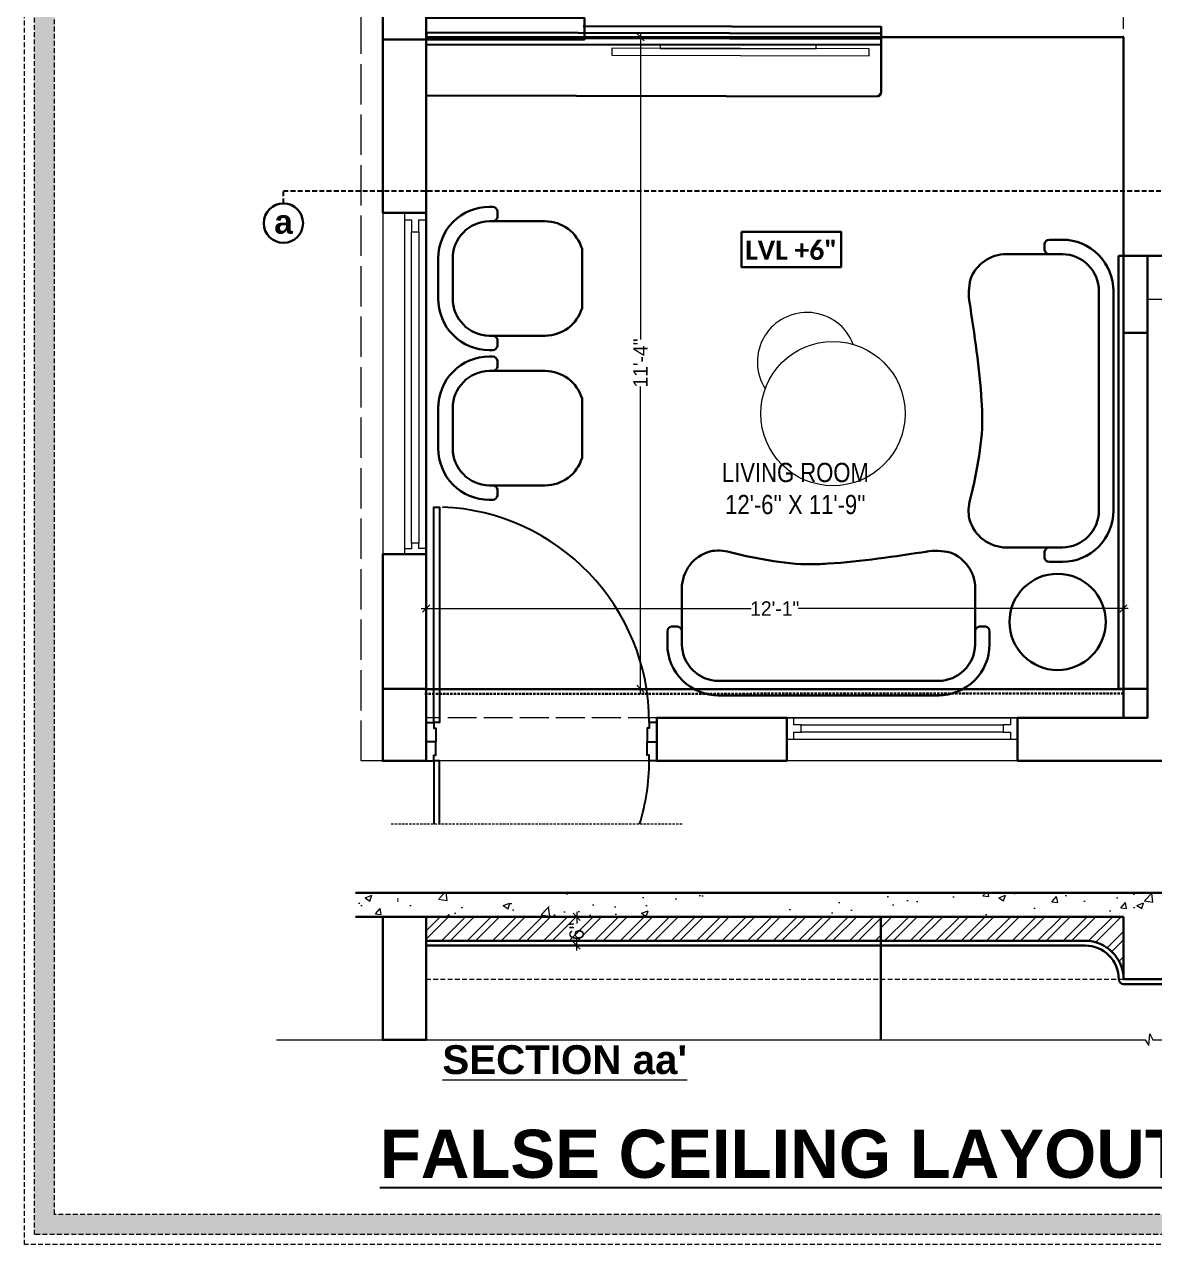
# Model space of a CAD drawing. Header units: millimetres. Extents: x 35877 to 3066687, y -650199 to -40525.
# Drawn here: x 147464.1 to 147699.1, y -180356.9 to -180103.2 of the extents above; entities that cross this region are included whole.
import ezdxf

# ---------------------------------------------------------------- set-up
doc = ezdxf.new("R2010")
doc.units = ezdxf.units.MM
doc.header["$MEASUREMENT"] = 0
doc.header["$PDMODE"] = 35
for name, pattern in [('00 . GROUND FLOOR$0$DASHED', [0.75, 0.5, -0.25]), ('ACAD_ISO02W100', [15, 12, -3]), ('DASHED', [0.75, 0.5, -0.25]), ('DASHEDX2', [1.5, 1, -0.5])]:
    doc.linetypes.add(name, pattern=pattern)
doc.layers.get('Defpoints').update_dxf_attribs({"color": 220})
for name, color, linetype in [('AR DOOR', 40, 'Continuous'), ('AR ELE-5', 134, 'Continuous'), ('Labels and Texts', 8, 'Continuous'), ('str coll', 6, 'Continuous')]:
    doc.layers.add(name, color=color, linetype=linetype)
for name, color, linetype, lineweight in [('COLUMN', 1, 'Continuous', 30), ('DIM.', 250, 'Continuous', 13), ('Dimension', 10, 'DASHEDX2', 20), ('el', 7, 'Continuous', 20), ('FALSE CEILING', 6, 'Continuous', 30), ('FIRST FLOOR ( TEXT )', 7, 'Continuous', 9), ('FUR', 250, 'Continuous', 0), ('FURNITURE', 32, 'Continuous', 9), ('furniture dimensions', 1, 'DASHED', 0), ('FURNITURE-1', 252, 'Continuous', 13), ('GDR_FLOATING COLUMN', 3, 'Continuous', 18), ('GROUND FLOOR', 7, 'Continuous', 9), ('GROUND FLOOR  ( PLINE )', 251, 'Continuous', 30), ('GROUND FLOOR ( DW_RAIL )', 7, 'Continuous', 9), ('Labelling', 1, 'Continuous', 25), ('NAME PLATE', 7, 'Continuous', 25), ('SECTION ( SLAB PLine )', 104, 'Continuous', 30), ('wall', 7, 'Continuous', 30), ('XX~SLAB ( BEAM )~ ( DIM )', 7, 'Continuous', 9)]:
    doc.layers.add(name, color=color, linetype=linetype, lineweight=lineweight)
doc.styles.add('Arial', font='arial.ttf')
doc.styles.add('century g', font='GOTHIC.TTF')
doc.styles.add('KATHA', font='swissc.ttf')
doc.styles.get("Standard").update_dxf_attribs({"font": 'arial.ttf', "height": 6})
doc.dimstyles.new('Archana', dxfattribs={"dimtxt": 2, "dimasz": 0.75, "dimexe": 0.5, "dimexo": 0.5, "dimgap": 0, "dimtad": 0, "dimzin": 0, "dimdsep": 46, "dimlunit": 4, "dimtxsty": 'century g', "dimblk": 'OBLIQUE', "dimcen": 0, "dimdle": 1, "dimclrd": 256, "dimclre": 256, "dimclrt": 256, "dimadec": 0, "dimazin": 0, "dimtfac": 1, "dimtofl": 0, "dimtmove": 1, "dimatfit": 3, "dimfxl": 1, "dimfxlon": 1, "dimtolj": 1, "dimtzin": 0, "dimlwd": -1, "dimlwe": -1, "dimarcsym": 0})

# ---------------------------------------------------------------- blocks, each defined once
blk = doc.blocks.new('*U20')
for points in [[(0, 0), (0, 1120), (30, 1120), (30, 0)], [(-40, 0), (0, 0), (0, -30), (10, -30), (10, -100), (-40, -100)], [(1160, 0), (1120, 0), (1120, -30), (1110, -30), (1110, -100), (1160, -100)]]:
    blk.add_lwpolyline(points, close=True)
at = {"layer": 'AR ELE-5', "linetype": 'ByBlock', "ltscale": 15}
blk.add_arc((-1.6, -0.7), 1121.6, 0.03474, 87.62699, dxfattribs=at)
blk = doc.blocks.new('_Oblique')
at = {"layer": 'wall', "color": 0, "lineweight": -2}
blk.add_line((-0.5, -0.5), (0.5, 0.5), dxfattribs=at)
blk = doc.blocks.new('*D578')
at = {"layer": 'Defpoints', "color": 0, "linetype": 'Continuous', "lineweight": 0, "transparency": 16777216}
for p in [(147578.93, -180288.74), (147578.93, -180294.74), (147578.93, -180294.74)]:
    blk.add_point(p, dxfattribs=at)
at = {"layer": 'furniture dimensions', "color": 5, "linetype": 'Continuous', "transparency": 16777216}
for p, q in [((147578.93, -180287.74), (147578.93, -180290.13)), ((147578.93, -180295.74), (147578.93, -180293.35)), ((147578.93, -180294.74), (147579.43, -180294.74))]:
    blk.add_line(p, q, dxfattribs=at)
at = {"layer": 'furniture dimensions', "color": 5, "linetype": 'ByBlock', "transparency": 16777216}
blk.add_line((147578.93, -180288.74), (147579.43, -180288.74), dxfattribs=at)
at = {"layer": 'furniture dimensions', "color": 5, "linetype": 'Continuous', "transparency": 16777216, "xscale": 1.5, "yscale": 1.5, "zscale": 1.5}
for p, rotation in [((147578.93, -180288.74), 90), ((147578.93, -180294.74), 270)]:
    blk.add_blockref('_Oblique', p, dxfattribs=dict(at, rotation=rotation))
at = {"layer": 'furniture dimensions', "linetype": 'Continuous', "lineweight": 0, "transparency": 16777216, "insert": (147578.93, -180291.74), "char_height": 3, "attachment_point": 5, "rotation": 90, "style": 'century g'}
blk.add_mtext('\\A1;6"', dxfattribs=at)
blk = doc.blocks.new('*D884')
at = {"layer": 'Defpoints', "color": 0, "linetype": 'Continuous', "lineweight": 0, "transparency": 16777216}
for p in [(147592.18, -180105.85), (147586.76, -180241.37), (147592.18, -180241.37)]:
    blk.add_point(p, dxfattribs=at)
at = {"layer": 'furniture dimensions', "color": 5, "linetype": 'ByBlock', "transparency": 16777216}
blk.add_line((147592.18, -180105.85), (147591.68, -180105.85), dxfattribs=at)
at = {"layer": 'furniture dimensions', "color": 5, "linetype": 'Continuous', "transparency": 16777216}
for p, q in [((147592.18, -180104.85), (147592.18, -180168.73)), ((147592.18, -180242.37), (147592.18, -180178.49)), ((147588.18, -180241.37), (147592.68, -180241.37))]:
    blk.add_line(p, q, dxfattribs=at)
at = {"layer": 'furniture dimensions', "color": 5, "linetype": 'Continuous', "transparency": 16777216, "xscale": 1.5, "yscale": 1.5, "zscale": 1.5}
for p, rotation in [((147592.18, -180105.85), 90), ((147592.18, -180241.37), 270)]:
    blk.add_blockref('_Oblique', p, dxfattribs=dict(at, rotation=rotation))
at = {"layer": 'furniture dimensions', "linetype": 'Continuous', "lineweight": 0, "transparency": 16777216, "insert": (147592.18, -180173.61), "char_height": 3, "attachment_point": 5, "rotation": 90, "style": 'century g'}
blk.add_mtext('\\A1;11\'-4"', dxfattribs=at)
blk = doc.blocks.new('*D885')
at = {"layer": 'Defpoints', "color": 0, "linetype": 'Continuous', "lineweight": 0, "transparency": 16777216}
for p in [(147547.61, -180218.51), (147692.61, -180218.51), (147692.61, -180224.66)]:
    blk.add_point(p, dxfattribs=at)
at = {"layer": 'furniture dimensions', "color": 5, "linetype": 'ByBlock', "transparency": 16777216}
blk.add_line((147547.61, -180220.66), (147547.61, -180225.16), dxfattribs=at)
at = {"layer": 'furniture dimensions', "color": 5, "linetype": 'Continuous', "transparency": 16777216}
for p, q in [((147692.61, -180220.66), (147692.61, -180225.16)), ((147546.61, -180224.66), (147615.23, -180224.66)), ((147693.61, -180224.66), (147624.98, -180224.66))]:
    blk.add_line(p, q, dxfattribs=at)
at = {"layer": 'furniture dimensions', "color": 5, "linetype": 'Continuous', "transparency": 16777216, "xscale": 1.5, "yscale": 1.5, "zscale": 1.5, "rotation": 180}
blk.add_blockref('_Oblique', (147547.61, -180224.66), dxfattribs=at)
at = {"layer": 'furniture dimensions', "color": 5, "linetype": 'Continuous', "transparency": 16777216, "xscale": 1.5, "yscale": 1.5, "zscale": 1.5}
blk.add_blockref('_Oblique', (147692.61, -180224.66), dxfattribs=at)
at = {"layer": 'furniture dimensions', "linetype": 'Continuous', "lineweight": 0, "transparency": 16777216, "insert": (147620.11, -180224.66), "char_height": 3, "attachment_point": 5, "style": 'century g'}
blk.add_mtext('\\A1;12\'-1"', dxfattribs=at)

msp = doc.modelspace()

# ---------------------------------------------------------------- hatches: boundary and pattern name
at = {"layer": 'Dimension', "true_color": 0xd39e00, "transparency": 33554687}
h = msp.add_hatch(color=42, dxfattribs=at)
h.paths.add_polyline_path([(147466.166, -179935.8955), (147466.166, -180354.825), (148061.3418, -180354.825), (148061.3418, -179935.8955)])
h.paths.add_polyline_path([(147470.3431, -179940.0725), (148057.1647, -179940.0725), (148057.1647, -180350.648), (147470.3431, -180350.648)], flags=16)
at = {"layer": 'FURNITURE-1', "lineweight": 0, "true_color": 0xc7c8ca, "transparency": 33554687}
h = msp.add_hatch(dxfattribs=at)
h.set_pattern_fill('AR-CONC', color=9, scale=2)
h.set_pattern_definition([(50, (-125.155, 0.99), (14.34520365, -1.2550427), [1.5, -16.5]), (355, (-125.155, 0.99), (-2.7750267, 15.0438427), [1.2, -13.2]), (100.4514445, (-123.96, 0.885), (11.5701769, 13.7887998), [1.2748038, -14.0228422]), (46.1842, (-125.155, 4.99), (21.3448266, -3.3103856), [2.25, -24.75]), (96.635635, (-123.376, 4.714), (18.693239, 19.482372), [1.9122068, -21.0342752]), (351.184164, (-125.155, 4.99), (18.693239, 19.482372), [1.8, -19.8]), (21, (-123.155, 3.99), (11.93814104, -8.0523778), [1.5, -16.5]), (326, (-123.155, 3.99), (4.8663066, 14.5030009), [1.2, -13.2]), (71.451445, (-122.16, 3.318), (16.8044475, 6.45062306), [1.2748038, -14.0228422]), (37.5, (-125.155, 0.9895), (0.24319711, 6.65787708), [0, -13.04, 0, -13.4, 0, -13.25]), (7.5, (-125.155, 0.9895), (5.26139075, 7.88823424), [0, -7.64, 0, -12.74, 0, -5.05]), (327.5, (-129.615, 0.9895), (10.67644872, -0.45109743), [0, -5, 0, -15.6, 0, -20.7]), (317.5, (-131.615, 0.9895), (11.6637234, 2.00209965), [0, -6.5, 0, -10.36, 0, -14.7])])
h.paths.add_polyline_path([(147846.3476, -180283.7383), (147532.9216, -180283.7383), (147532.9216, -180288.7383), (147846.3476, -180288.7383)])
at = {"layer": 'FURNITURE-1', "lineweight": 0, "transparency": 33554572}
h = msp.add_hatch(dxfattribs=at)
h.set_pattern_fill('ANSI32', color=6, scale=10)
h.set_pattern_definition([(45, (-604.2306, 414.1864), (-2.65165043, 2.65165043), []), (45, (-602.463, 414.1864), (-2.65165043, 2.65165043), [])])
h.paths.add_polyline_path([(147642.1489, -180288.7383), (147547.605, -180288.7383), (147547.605, -180293.7383), (147642.1489, -180293.7383)])
h = msp.add_hatch(dxfattribs=at)
h.set_pattern_fill('ANSI32', color=6, scale=10)
h.set_pattern_definition([(45, (1096.8667, -400.4572), (-2.65165043, 2.65165043), []), (45, (1098.6344, -400.4572), (-2.65165043, 2.65165043), [])])
h.paths.add_polyline_path([(147751.605, -180288.7383), (147701.7576, -180288.7383), (147701.7576, -180301.7383, -0.41421356), (147709.7576, -180293.7383), (147751.605, -180293.7383)])
h.paths.add_polyline_path([(147692.6521, -180288.7383), (147647.2644, -180288.7383), (147642.1489, -180288.7383), (147642.1489, -180293.7383), (147684.6521, -180293.7383, -0.41421356), (147692.6521, -180301.7383)])

# ---------------------------------------------------------------- linework, layer by layer
at = {"color": 9, "lineweight": 9, "true_color": 0xc7c8ca, "transparency": 33554687, "elevation": 0.3521}
for points in [[(147639.7596, -180109.748), (147639.7634, -180108.3013), (147586.2196, -180108.163), (147586.2159, -180109.6097)], [(147628.7276, -180108.2604), (147628.7296, -180107.4945), (147596.2928, -180107.4107), (147596.2908, -180108.1766)]]:
    msp.add_lwpolyline(points, close=True, dxfattribs=at)
at = {"transparency": 33554687, "elevation": 0.3521}
for points in [[(147547.605, -180256.3511), (147549.205, -180256.3511), (147549.205, -180255.1511), (147549.605, -180255.1511), (147549.605, -180252.3511), (147547.605, -180252.3511)], [(147595.605, -180256.3511), (147594.005, -180256.3511), (147594.005, -180255.1511), (147593.605, -180255.1511), (147593.605, -180252.3511), (147595.605, -180252.3511)]]:
    msp.add_lwpolyline(points, close=True, dxfattribs=at)
msp.add_lwpolyline([(147550.405, -180269.5164), (147550.405, -180256.3511), (147549.205, -180256.3511), (147549.205, -180269.5164)], dxfattribs=at)
at = {"layer": 'AR ELE-5', "linetype": 'ByBlock', "ltscale": 15, "transparency": 33554687}
msp.add_arc((147549.1393, -180256.3239, 0.3521), 44.8657, 342.899769, 359.965264, dxfattribs=at)
at = {"layer": 'COLUMN', "transparency": 33554687, "elevation": 0.3521}
for points in [[(147538.605, -180091.3511), (147547.605, -180091.3511), (147547.605, -180106.3511), (147538.605, -180106.3511)], [(147538.605, -180241.3511), (147547.605, -180241.3511), (147547.605, -180256.3511), (147538.605, -180256.3511)]]:
    msp.add_lwpolyline(points, close=True, dxfattribs=at)
at = {"layer": 'Dimension', "color": 42, "true_color": 0xd39e00, "transparency": 33554687, "elevation": 0.7043}
for points in [[(147464.0775, -179933.807), (148063.4303, -179933.807), (148063.4303, -180356.9136), (147464.0775, -180356.9136)], [(147466.166, -179935.8955), (148061.3418, -179935.8955), (148061.3418, -180354.825), (147466.166, -180354.825)], [(147470.3431, -179940.0725), (148057.1647, -179940.0725), (148057.1647, -180350.648), (147470.3431, -180350.648)]]:
    msp.add_lwpolyline(points, close=True, dxfattribs=at)
at = {"layer": 'el', "color": 251, "linetype": 'DASHEDX2', "true_color": 0x636466, "transparency": 33554687}
msp.add_line((147547.605, -180301.7383, 0.3521), (147836.105, -180301.7383, 0.3521), dxfattribs=at)
at = {"layer": 'FALSE CEILING', "color": 1, "linetype": 'DASHEDX2', "lineweight": 25, "transparency": 33554687, "elevation": 0.3521}
msp.add_lwpolyline([(147517.9325, -180140.4258), (147517.9325, -180137.785), (147858.1589, -180137.785), (147858.1589, -180140.6115)], dxfattribs=at)
at = {"layer": 'FUR', "transparency": 33554687}
msp.add_line((147694.4737, -180224.6625, 0.3521), (147694.4737, -180224.6625, 0.3521), dxfattribs=at)
msp.add_line((147694.4737, -180224.6625, 0.3521), (147694.4737, -180224.6625, 0.3521), dxfattribs=at)
at = {"layer": 'FUR', "color": 9, "lineweight": 30, "true_color": 0xc7c8ca, "transparency": 33554687}
msp.add_line((147666.5093, -180233.2093, 0.3521), (147666.5093, -180233.2093, 0.3521), dxfattribs=at)
at = {"layer": 'FURNITURE', "color": 9, "lineweight": 30, "true_color": 0xc7c8ca, "transparency": 33554687}
for p, q in [((147642.2405, -180117.2005, 0.3521), (147642.2689, -180106.2006, 0.3521)), ((147547.6907, -180117.9655, 0.3521), (147641.2379, -180118.198, 0.3521)), ((147547.3724, -180241.3906, 0.3521), (147692.6045, -180241.3237, 0.3521))]:
    msp.add_line(p, q, dxfattribs=at)
at = {"layer": 'FURNITURE', "color": 9, "lineweight": 30, "true_color": 0xc7c8ca, "transparency": 16777216}
for p, q in [((147560.7531, -180141.1382, 2.5577), (147561.4554, -180141.1382, 2.5577)), ((147562.4554, -180143.2623, 2.5577), (147562.4554, -180142.014, 2.5577)), ((147560.7531, -180144.1382, 2.5577), (147561.4554, -180144.1382, 2.5577)), ((147572.3668, -180144.1382, 1.671), (147561.4554, -180144.1382, 2.5577)), ((147676.2159, -180150.0895, 4.0522), (147676.2159, -180148.8412, 4.0522)), ((147679.9182, -180147.9653, 4.0522), (147677.2159, -180147.9653, 4.0522)), ((147550.1418, -180151.6458, -1.0603), (147550.1418, -180160.4166, 1.7646)), ((147580.0339, -180149.8714, 0.3119), (147580.0339, -180162.191, 0.3119)), ((147668.3045, -180150.9653, 3.1656), (147677.2159, -180150.9653, 4.0522)), ((147679.9182, -180150.9653, 4.0522), (147677.2159, -180150.9653, 4.0522)), ((147553.1418, -180151.8542, -5.2624), (147553.1418, -180160.2082, -2.6066)), ((147687.5295, -180158.6813, -3.7678), (147687.5295, -180204.2493, -1.1121)), ((147690.5295, -180158.4729, 0.4342), (147690.5295, -180204.4577, 3.2591)), ((147560.7531, -180167.9242, 1.1985), (147561.4554, -180167.9242, 1.1985)), ((147572.3668, -180167.9242, 1.671), (147561.4554, -180167.9242, 2.5577)), ((147562.4554, -180168.8001, 2.5577), (147562.4554, -180170.0484, 2.5577)), ((147560.7531, -180170.9242, 1.1985), (147561.4554, -180170.9242, 1.1985)), ((147560.7531, -180172.2642, 2.5577), (147561.4554, -180172.2642, 2.5577)), ((147562.4554, -180174.3884, 2.5577), (147562.4554, -180173.1401, 2.5577)), ((147560.7531, -180175.2642, 2.5577), (147561.4554, -180175.2642, 2.5577)), ((147572.3668, -180175.2642, 1.671), (147561.4554, -180175.2642, 2.5577)), ((147580.0339, -180180.9974, 0.3119), (147580.0339, -180193.3171, 0.3119)), ((147550.1418, -180182.7718, -1.0603), (147550.1418, -180191.5427, 1.7646)), ((147553.1418, -180182.9803, -5.2624), (147553.1418, -180191.3342, -2.6066)), ((147560.7531, -180199.0503, 1.1985), (147561.4554, -180199.0503, 1.1985)), ((147572.3668, -180199.0503, 1.671), (147561.4554, -180199.0503, 2.5577)), ((147560.7531, -180202.0503, 1.1985), (147561.4554, -180202.0503, 1.1985)), ((147562.4554, -180199.9261, 2.5577), (147562.4554, -180201.1744, 2.5577)), ((147668.3045, -180211.9653, 3.1656), (147677.2159, -180211.9653, 4.0522)), ((147679.9182, -180211.9653, 2.6931), (147677.2159, -180211.9653, 2.6931)), ((147676.2159, -180212.8412, 4.0522), (147676.2159, -180214.0895, 4.0522)), ((147679.9182, -180214.9653, 2.6931), (147677.2159, -180214.9653, 2.6931)), ((147600.788, -180220.4879, 3.1656), (147600.788, -180229.3993, 4.0522)), ((147661.788, -180220.4879, 3.1656), (147661.788, -180229.3993, 4.0522)), ((147597.788, -180232.1016, 2.6931), (147597.788, -180229.3993, 2.6931)), ((147599.9121, -180228.3993, 4.0522), (147598.6638, -180228.3993, 4.0522)), ((147600.788, -180232.1016, 2.6931), (147600.788, -180229.3993, 2.6931)), ((147661.788, -180232.1016, 4.0522), (147661.788, -180229.3993, 4.0522)), ((147662.6638, -180228.3993, 4.0522), (147663.9121, -180228.3993, 4.0522)), ((147664.788, -180232.1016, 4.0522), (147664.788, -180229.3993, 4.0522)), ((147654.0719, -180239.7129, -3.7678), (147608.504, -180239.7129, -1.1121)), ((147654.2804, -180242.7129, 0.4342), (147608.2956, -180242.7129, 3.2591))]:
    msp.add_line(p, q, dxfattribs=at)
at = {"layer": 'FURNITURE', "color": 18, "lineweight": 0, "true_color": 0x000000, "transparency": 33554687}
msp.add_line((147692.6521, -180293.7383, 0.3521), (147692.6521, -180293.7383, 0.3521), dxfattribs=at)
at = {"layer": 'FURNITURE', "color": 9, "lineweight": 30, "true_color": 0xc7c8ca, "transparency": 33554687, "elevation": 0.3521}
for points in [[(147547.7245, -180104.8893), (147642.2689, -180105.0994), (147642.2689, -180106.2006), (147547.7218, -180105.9652)], [(147691.605, -180151.3398), (147692.605, -180151.3398), (147692.605, -180241.3339), (147691.605, -180241.3339)]]:
    msp.add_lwpolyline(points, close=True, dxfattribs=at)
at = {"layer": 'FURNITURE', "color": 9, "lineweight": 25, "true_color": 0xc7c8ca, "transparency": 33554687, "elevation": 0.3521}
msp.add_lwpolyline([(147547.7282, -180105.9642), (147642.2653, -180106.2084), (147642.2653, -180107.4526), (147547.7243, -180107.4526)], close=True, dxfattribs=at)
at = {"layer": 'FURNITURE', "color": 9, "lineweight": 30, "true_color": 0xc7c8ca, "transparency": 33554687, "elevation": 0.3521}
msp.add_lwpolyline([(147580.2615, -180103.5493), (147642.2769, -180103.7084), (147642.2653, -180106.2084), (147580.2498, -180106.0492), (147580.2498, -180106.0482)], dxfattribs=at)
at = {"layer": 'FURNITURE', "color": 9, "true_color": 0xc7c8ca, "transparency": 33554687}
msp.add_circle((147632.2144, -180184.1193, 0.4214), 15, dxfattribs=at)
at = {"layer": 'FURNITURE', "color": 9, "lineweight": 30, "true_color": 0xc7c8ca, "transparency": 16777216}
msp.add_circle((147678.9327, -180227.4421, 0.3026), 10.0007, dxfattribs=at)
at = {"layer": 'FURNITURE', "color": 9, "lineweight": 30, "true_color": 0xc7c8ca, "transparency": 33554687}
msp.add_arc((147641.2405, -180117.198, 0.3521), 1, 269.852004, 359.852004, dxfattribs=at)
at = {"layer": 'FURNITURE', "color": 9, "lineweight": 30, "true_color": 0xc7c8ca, "transparency": 16777216}
for centre, radius, start, end in [((147560.7531, -180151.75, 1.1985), 10.6118, 90, 180.562696), ((147561.4554, -180142.147, 1.1985), 1.0088, 7.573003, 90), ((147561.4554, -180143.1294, 1.1985), 1.0088, 270, 352.426997), ((147560.8587, -180151.8542, 1.1985), 7.7169, 90.900455, 180), ((147572.3469, -180152.1581, 1.671), 8.02, 16.566668, 89.857319), ((147677.2159, -180148.9741, 2.6931), 1.0088, 90, 172.426997), ((147679.9182, -180158.5771, 2.6931), 10.6118, 359.437304, 90), ((147668.3244, -180158.9853, 4.5247), 8.02, 90.142681, 159.426293), ((147677.2159, -180149.9565, 2.6931), 1.0088, 187.573003, 270), ((147679.8126, -180158.6813, 2.6931), 7.7169, 0, 89.099545), ((147672.8517, -180159.0831, 4.5247), 12.384, 166.380272, 189.494728), ((147560.7531, -180160.3124, 1.1985), 10.6118, 179.437304, 270), ((147560.8587, -180160.2082, 1.1985), 7.7169, 180, 269.099545), ((147572.3469, -180159.9043, 1.671), 8.02, 270.142681, 343.433332), ((147561.4554, -180168.933, 1.1985), 1.0088, 7.573003, 90), ((147561.4554, -180169.9154, 1.1985), 1.0088, 270, 352.426997), ((147560.7531, -180182.876, 1.1985), 10.6118, 90, 180.562696), ((147561.4554, -180173.273, 1.1985), 1.0088, 7.573003, 90), ((147561.4554, -180174.2554, 1.1985), 1.0088, 270, 352.426997), ((147560.8587, -180182.9803, 1.1985), 7.7169, 90.900455, 180), ((147572.3469, -180183.2842, 1.671), 8.02, 16.566668, 89.857319), ((147560.7531, -180191.4385, 1.1985), 10.6118, 179.437304, 270), ((147560.8587, -180191.3342, 1.1985), 7.7169, 180, 269.099545), ((147572.3469, -180191.0303, 1.671), 8.02, 270.142681, 343.433332), ((147561.4554, -180200.0591, 1.1985), 1.0088, 7.573003, 90), ((147561.4554, -180201.0415, 1.1985), 1.0088, 270, 352.426997), ((147668.5458, -180204.3598, -1.0192), 8.1339, 162.618345, 192.466718), ((147679.9182, -180204.3535, 2.6931), 10.6118, 270, 0.562696), ((147679.8126, -180204.2493, 2.6931), 7.7169, 270.900455, 0), ((147668.3244, -180203.9454, 3.1656), 8.02, 195.700879, 269.857319), ((147608.3935, -180220.7292, -1.0192), 8.1339, 72.618345, 102.466718), ((147677.2159, -180212.9741, 2.6931), 1.0088, 90, 172.426997), ((147608.8079, -180220.5078, 3.1656), 8.02, 105.700879, 179.857319), ((147653.6702, -180225.0351, 4.5247), 12.384, 76.380272, 99.494728), ((147653.768, -180220.5078, 4.5247), 8.02, 0.142681, 69.426293), ((147677.2159, -180213.9565, 2.6931), 1.0088, 187.573003, 270), ((147598.7968, -180229.3993, 2.6931), 1.0088, 97.573003, 180), ((147599.7792, -180229.3993, 2.6931), 1.0088, 0, 82.426997), ((147662.7968, -180229.3993, 2.6931), 1.0088, 97.573003, 180), ((147663.7792, -180229.3993, 2.6931), 1.0088, 0, 82.426997), ((147608.3998, -180232.1016, 2.6931), 10.6118, 180, 270.562696), ((147608.504, -180231.996, 2.6931), 7.7169, 180.900455, 270), ((147654.1762, -180232.1016, 2.6931), 10.6118, 269.437304, 0), ((147654.0719, -180231.996, 2.6931), 7.7169, 270, 359.099545)]:
    msp.add_arc(centre, radius, start, end, dxfattribs=at)
at = {"layer": 'FURNITURE', "color": 9, "true_color": 0xc7c8ca, "transparency": 33554687}
msp.add_arc((147626.8055, -180173.4075, 0.4214), 10.3133, 20.909611, 212.672441, dxfattribs=at)
at = {"layer": 'FURNITURE', "color": 9, "lineweight": 30, "true_color": 0xc7c8ca, "transparency": 16777216}
for points in [[(147660.5903, -180160.8214, 4.1938), (147661.6542, -180167.7034, 2.9647), (147662.7753, -180175.288, 1.713), (147663.5952, -180189.2322, 1.8942), (147662.1913, -180195.932, 0.4259), (147660.7833, -180201.9299, -1.0192)], [(147651.9319, -180212.7737, 4.1938), (147645.0499, -180213.8376, 2.9647), (147637.4653, -180214.9587, 1.713), (147623.5211, -180215.7786, 1.8942), (147616.8213, -180214.3747, 0.4259), (147610.8233, -180212.9667, -1.0192)]]:
    msp.add_open_spline(points, degree=3, knots=[1.8844998, 1.8844998, 1.8844998, 1.8844998, 22.97733312, 25.09559381, 43.70575449, 43.70575449, 43.70575449, 43.70575449], dxfattribs=at)
at = {"layer": 'furniture dimensions', "color": 6, "linetype": 'Continuous', "lineweight": 30, "transparency": 33554687}
for p, q in [((147547.605, -180241.3897, 0.3521), (147547.605, -180105.8511, 0.3521)), ((147692.605, -180105.8511, 0.3521), (147547.605, -180105.8511, 0.3521)), ((147692.605, -180105.8511, 0.3521), (147692.605, -180241.3897, 0.3521)), ((147692.605, -180241.3897, 0.3521), (147547.605, -180241.3897, 0.3521))]:
    msp.add_line(p, q, dxfattribs=at)
at = {"layer": 'furniture dimensions', "color": 18, "lineweight": 0, "true_color": 0x000000, "transparency": 33554687}
msp.add_line((147600.8454, -180269.5164, 0.3521), (147540.2567, -180269.5164, 0.3521), dxfattribs=at)
at = {"layer": 'furniture dimensions', "color": 9, "linetype": 'Continuous', "lineweight": 0, "true_color": 0xc7c8ca, "transparency": 33554687, "elevation": 0.3521}
msp.add_lwpolyline([(147516.5107, -180314.3655), (147697.1149, -180314.3655), (147697.8931, -180315.546), (147698.1431, -180313.0644), (147698.7256, -180314.3655), (147854.3048, -180314.3655)], dxfattribs=at)
at = {"layer": 'FURNITURE-1', "color": 1, "linetype": 'ByBlock', "lineweight": 30, "transparency": 33554687}
msp.add_circle((147517.9325, -180144.5198, 0.3521), 4.0941, dxfattribs=at)
at = {"layer": 'GDR_FLOATING COLUMN', "color": 9, "linetype": '00 . GROUND FLOOR$0$DASHED', "lineweight": 30, "true_color": 0xc7c8ca, "transparency": 33554687}
msp.add_line((147547.3728, -180242.3906, 0.3521), (147692.6034, -180242.3237, 0.3521), dxfattribs=at)
at = {"layer": 'GROUND FLOOR', "transparency": 33554687}
for p, q in [((147580.5485, -180101.8511, 0.3521), (147580.5485, -180106.3511, 0.3521)), ((147547.605, -180106.3511, 0.3521), (147547.605, -180256.3511, 0.3521)), ((147580.5485, -180106.3511, 0.3521), (147547.605, -180106.3511, 0.3521)), ((147547.605, -180106.3511, 0.3521), (147547.605, -180256.3511, 0.3521)), ((147538.605, -180142.3511, 0.3521), (147538.605, -180213.3511, 0.3521)), ((147547.605, -180142.3511, 0.3521), (147538.605, -180142.3511, 0.3521)), ((147547.605, -180213.3511, 0.3521), (147538.605, -180213.3511, 0.3521)), ((147697.605, -180247.3511, 0.3521), (147595.605, -180247.3511, 0.3521)), ((147595.605, -180247.3511, 0.3521), (147595.605, -180256.3511, 0.3521)), ((147939.105, -180256.3511, 0.3521), (147538.605, -180256.3511, 0.3521))]:
    msp.add_line(p, q, dxfattribs=at)
at = {"layer": 'GROUND FLOOR', "color": 1, "linetype": 'ACAD_ISO02W100', "ltscale": 0.7, "transparency": 33554687, "elevation": 0.3521}
msp.add_lwpolyline([(147697.605, -180256.3511), (147697.605, -180256.3511), (147534.105, -180256.3511), (147534.105, -179939.8511), (147538.605, -179939.8511)], dxfattribs=at)
at = {"layer": 'GROUND FLOOR  ( PLINE )', "transparency": 33554687, "elevation": 0.3521}
for points in [[(147547.605, -180106.3511), (147580.5485, -180106.3511), (147580.5485, -180101.8511), (147547.605, -180101.8511), (147547.605, -180091.3511), (147538.605, -180091.3511), (147538.605, -180142.3511), (147547.605, -180142.3511)], [(147547.605, -180213.3511), (147538.605, -180213.3511), (147538.605, -180256.3511), (147547.605, -180256.3511)], [(147595.605, -180247.3511), (147622.605, -180247.3511), (147622.605, -180256.3511), (147595.605, -180256.3511)]]:
    msp.add_lwpolyline(points, close=True, dxfattribs=at)
msp.add_lwpolyline([(147702.105, -180247.3511), (147702.105, -180173.8511), (147744.105, -180173.8511), (147744.105, -180151.3511), (147739.605, -180151.3511), (147739.605, -180169.3511), (147702.105, -180169.3511), (147702.105, -180151.3511), (147697.605, -180151.3511), (147697.605, -180247.3511), (147670.605, -180247.3511), (147670.605, -180256.3511), (147702.105, -180256.3511)], dxfattribs=at)
at = {"layer": 'GROUND FLOOR ( DW_RAIL )', "transparency": 33554687, "elevation": 0.3521}
for points in [[(147547.605, -180213.3511), (147547.605, -180212.1534), (147546.105, -180212.1534), (147546.105, -180211.0873), (147544.605, -180211.0873), (147544.605, -180146.3511), (147546.105, -180146.3511), (147546.105, -180143.8511), (147547.605, -180143.8511), (147547.605, -180142.3511), (147543.105, -180142.3511), (147543.105, -180143.8511), (147544.605, -180143.8511), (147544.605, -180146.3511), (147546.105, -180146.3511), (147546.105, -180211.0873), (147544.605, -180211.0873), (147544.605, -180212.2227), (147543.105, -180212.2227), (147543.105, -180213.3511), (147547.605, -180213.3511), (147547.605, -180142.3511), (147543.105, -180142.3511), (147543.105, -180213.3511)], [(147622.605, -180247.3511), (147670.605, -180247.3511), (147670.605, -180256.3511), (147622.605, -180256.3511)], [(147670.605, -180247.3511), (147669.105, -180247.3511), (147669.105, -180248.8511), (147667.605, -180248.8511), (147667.605, -180250.3511), (147625.605, -180250.3511), (147625.605, -180248.8511), (147624.105, -180248.8511), (147624.105, -180247.3511), (147622.605, -180247.3511), (147622.605, -180251.8511), (147624.105, -180251.8511), (147624.105, -180250.3511), (147625.605, -180250.3511), (147625.605, -180248.8511), (147667.605, -180248.8511), (147667.605, -180250.3511), (147669.105, -180250.3511), (147669.105, -180251.8511), (147670.605, -180251.8511), (147670.605, -180247.3511), (147622.605, -180247.3511), (147622.605, -180251.8511), (147670.605, -180251.8511)]]:
    msp.add_lwpolyline(points, close=True, dxfattribs=at)
at = {"layer": 'Labelling', "color": 251, "linetype": 'ACAD_ISO02W100', "lineweight": 0, "ltscale": 0.5, "true_color": 0x636466, "transparency": 33554687}
for p, q in [((147692.605, -180246.6005, 0.3521), (147692.605, -179972.8511, 0.3521)), ((147547.605, -180105.8511, 0.3521), (147692.605, -180105.8511, 0.3521)), ((147697.605, -180160.3511, 0.3521), (147840.105, -180160.3511, 0.3521)), ((147595.605, -180247.3511, 0.3521), (147547.605, -180247.3511, 0.3521))]:
    msp.add_line(p, q, dxfattribs=at)
at = {"layer": 'Labelling', "lineweight": 30, "ltscale": 10, "transparency": 33554687, "elevation": 0.3521}
for points in [[(147692.605, -180151.3511), (147697.605, -180151.3511), (147697.605, -180167.3511), (147692.605, -180167.3511)], [(147692.605, -180241.3511), (147697.605, -180241.3511), (147697.605, -180247.3511), (147692.605, -180247.3511)]]:
    msp.add_lwpolyline(points, close=True, dxfattribs=at)
at = {"layer": 'Labels and Texts', "color": 1, "lineweight": 30, "ltscale": 0.3, "transparency": 33554687, "elevation": 0.3521}
msp.add_lwpolyline([(147613.1926, -180146.3161), (147633.9155, -180146.3161), (147633.9155, -180153.6634), (147613.1926, -180153.6634)], close=True, dxfattribs=at)
at = {"layer": 'SECTION ( SLAB PLine )', "color": 1, "transparency": 33554687}
for p, q in [((147532.9216, -180283.7383, 0.3521), (147846.4048, -180283.7383, 0.3521)), ((147532.9216, -180288.7383, 0.3521), (147647.2644, -180288.7383, 0.3521)), ((147647.2644, -180288.7383, 0.3521), (147692.6521, -180288.7383, 0.3521))]:
    msp.add_line(p, q, dxfattribs=at)
at = {"layer": 'SECTION ( SLAB PLine )', "color": 1, "transparency": 33554687, "elevation": 0.3521}
msp.add_lwpolyline([(147701.7576, -180288.7383), (147701.7576, -180301.7383), (147692.6521, -180301.7383), (147692.6521, -180288.7383)], dxfattribs=at)
at = {"layer": 'str coll', "lineweight": 30, "transparency": 33554687}
for p, q in [((147547.605, -180293.7383, 0.3521), (147642.1489, -180293.7383, 0.3521)), ((147642.1489, -180293.7383, 0.3521), (147684.6521, -180293.7383, 0.3521)), ((147547.605, -180294.7383, 0.3521), (147684.6521, -180294.7383, 0.3521)), ((147692.6521, -180301.7383, 0.3521), (147701.7576, -180301.7383, 0.3521)), ((147692.6521, -180302.7383, 0.3521), (147701.7576, -180302.7383, 0.3521))]:
    msp.add_line(p, q, dxfattribs=at)
for centre, radius, start, end in [((147684.6521, -180301.7383, 0.3521), 8, 0, 90), ((147684.6521, -180301.7383, 0.3521), 7, 0, 90), ((147692.6521, -180301.7383, 0.3521), 1, 180, 270)]:
    msp.add_arc(centre, radius, start, end, dxfattribs=at)
at = {"layer": 'XX~SLAB ( BEAM )~ ( DIM )', "lineweight": 30, "transparency": 33554687}
msp.add_line((147642.1489, -180288.7383, 0.3521), (147642.1489, -180314.3655, 0.3521), dxfattribs=at)
at = {"layer": 'XX~SLAB ( BEAM )~ ( DIM )', "lineweight": 30, "transparency": 33554687, "elevation": 0.3521}
msp.add_lwpolyline([(147538.605, -180288.7383), (147547.605, -180288.7383), (147547.605, -180314.3655), (147538.605, -180314.3655)], close=True, dxfattribs=at)

# ---------------------------------------------------------------- block references
at = {"layer": 'AR DOOR', "linetype": 'ByBlock', "lineweight": -2, "transparency": 33554687, "extrusion": (0, 0, -1), "xscale": -0.04000000000002399, "yscale": 0.04000000000002399, "zscale": -0.04000000000002399}
msp.add_blockref('*U20', (-147549.205, -180248.3511, -0.3521), dxfattribs=at)

# ---------------------------------------------------------------- texts
at = {"layer": 'DIM.', "color": 1, "transparency": 33554687}
for s, width, gutter_width, insert, char_height, attachment_point in [('{\\fArial|b1|i0|c0|p34;a}', 81.875724, 1.1277, (147519.9051, -180146.7953, 0.3521), 5, 9), ("{\\fArial|b1|i0|c0|p34;\\LSECTION aa'}", 111.558836, 1, (147550.9889, -180315.4573, 0.471), 6, 1)]:
    msp.add_mtext_dynamic_manual_height_columns(s, width=width, gutter_width=gutter_width, heights=[0], dxfattribs=dict(at, insert=insert, char_height=char_height, attachment_point=attachment_point))
at = {"layer": 'FIRST FLOOR ( TEXT )', "transparency": 33554687, "insert": (147624.4044, -180199.7304, 0.3521), "char_height": 4, "attachment_point": 5, "style": 'KATHA'}
msp.add_mtext("LIVING ROOM\\P12'-6'' X 11'-9''", dxfattribs=at)
at = {"layer": 'NAME PLATE', "color": 251, "true_color": 0x636466, "transparency": 33554687, "insert": (147623.5371, -180150.1715, 0.4124), "char_height": 4, "attachment_point": 5, "style": 'century g'}
msp.add_mtext_dynamic_manual_height_columns('{\\fCalibri|b1|i0|c0|p34;\\C256;\\c0;LVL +6"}', width=51.719113, gutter_width=1, heights=[0], dxfattribs=at)
at = {"layer": 'NAME PLATE', "color": 1, "transparency": 33554687, "insert": (147621.7926, -180338.1069, 0.4763), "char_height": 10, "attachment_point": 5, "style": 'Arial'}
msp.add_mtext_dynamic_manual_height_columns('{\\fArial|b1|i0|c0|p34;\\LFALSE CEILING LAYOUT}', width=294.142415, gutter_width=1, heights=[0], dxfattribs=at)

# ---------------------------------------------------------------- dimensions: what is measured, and where the dimension line sits
at = {"layer": 'furniture dimensions', "color": 5, "linetype": 'Continuous', "lineweight": 0, "transparency": 33554687}
for base, p1, p2, picture, middle in [((147592.1787, -180241.3725, 0.3521), (147592.1813, -180105.8511, 0.3521), (147586.7571, -180241.3725, 0.3521), '*D884', (147592.1787, -180173.6118, 0.3521)), ((147578.9323, -180294.7383, 0.3521), (147578.9323, -180288.7383, 0.3521), (147578.9323, -180294.7383, 0.3521), '*D578', (147578.9323, -180291.7383, 0.3521))]:
    dim = msp.add_linear_dim(base=base, p1=p1, p2=p2, angle=90, dimstyle='Archana', override={"dimtxt": 3, "dimasz": 1.5, "dimdec": 0, "dimclrd": 5, "dimclre": 5, "dimfxl": 4}, dxfattribs=at)
    dim.commit()
    dim.dimension.update_dxf_attribs({"geometry": picture, "text_midpoint": middle})
dim = msp.add_linear_dim(base=(147692.605, -180224.6625, 0.3521), p1=(147547.605, -180218.5101, 0.3521), p2=(147692.605, -180218.5101, 0.3521), dimstyle='Archana', override={"dimtxt": 3, "dimasz": 1.5, "dimdec": 0, "dimclrd": 5, "dimclre": 5, "dimfxl": 4}, dxfattribs=at)
dim.commit()
dim.dimension.update_dxf_attribs({"geometry": '*D885', "text_midpoint": (147620.105, -180224.6625, 0.3521)})

doc.saveas('drawing.dxf')
